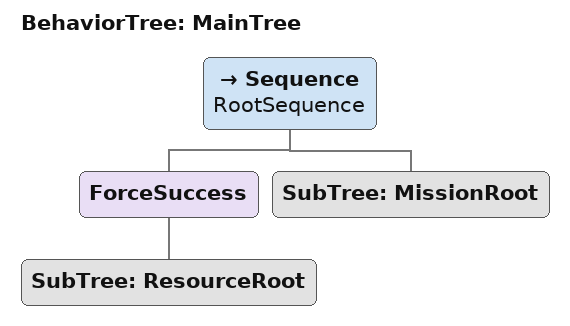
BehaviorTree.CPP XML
<?xml version="1.0"?>
<!--
  组合根：只做阶段组合，不含业务逻辑。
  资源 / 复活与导航任务并行求值，由字段级仲裁合并。
  进入条件：进程启动；退出条件：进程结束。
-->
<root BTCPP_format="4" main_tree_to_execute="MainTree">
  <include path="mission/root.xml"/>
  <include path="resource/root.xml"/>
  <BehaviorTree ID="MainTree">
    <Sequence name="RootSequence">
      <ForceSuccess>
        <SubTree ID="ResourceRoot"/>
      </ForceSuccess>
      <SubTree ID="MissionRoot"/>
    </Sequence>
  </BehaviorTree>
</root>
